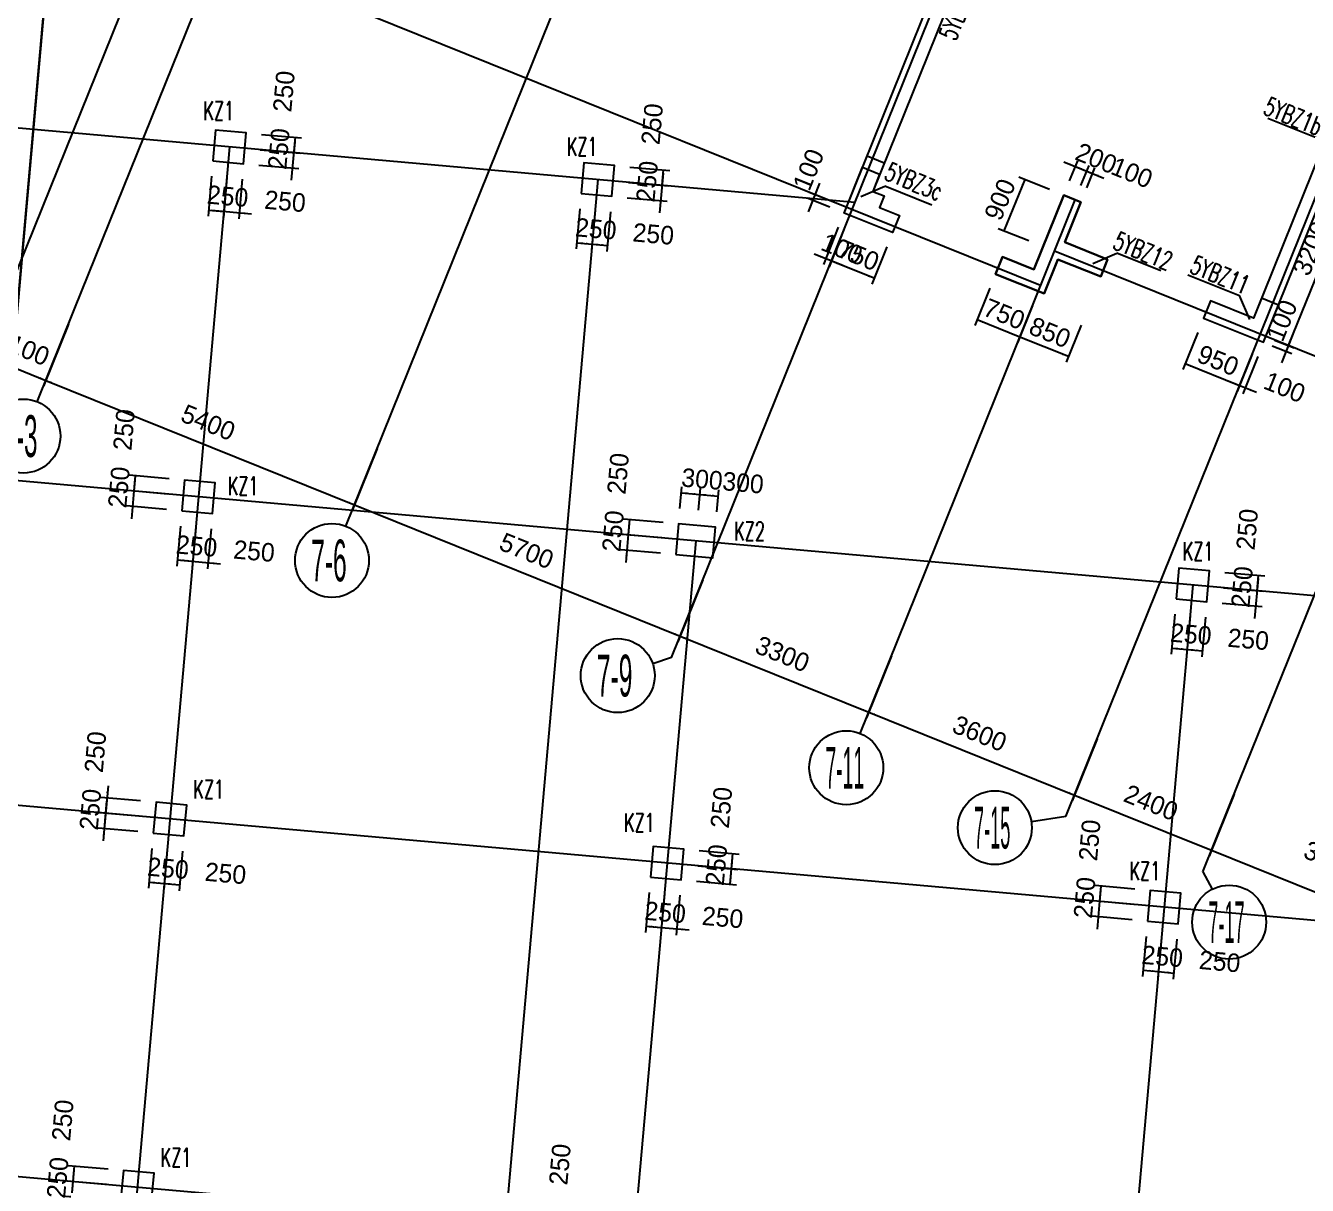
# Model space of a CAD drawing. Extents: x 19107 to 699106, y -67310 to 245688.
# Drawn here: x 522687 to 543490, y 60082 to 78905 of the extents above; entities that cross this region are included whole.
import ezdxf

# ---------------------------------------------------------------- set-up
doc = ezdxf.new("R2010")
doc.units = 0
doc.header["$LTSCALE"] = 100
doc.header["$MEASUREMENT"] = 0
doc.linetypes.add('DASHED', pattern=[19.05, 12.7, -6.35])
for name, color, linetype in [('COLU_DASH', 9, 'DASHED'), ('DIM', 3, 'Continuous'), ('DOTE', 253, 'Continuous'), ('h后浇带', 51, 'Continuous'), ('L-AXIS', 3, 'Continuous'), ('wall-主楼', 2, 'Continuous'), ('小尺寸', 4, 'Continuous')]:
    doc.layers.add(name, color=color, linetype=linetype)
doc.layers.add('Select Column Frame Line', color=7, linetype='Continuous', lineweight=0)
doc.layers.add('Select Column Frame Position', color=7, linetype='Continuous', lineweight=0)
doc.styles.get("Standard").update_dxf_attribs({"font": 'standard'})
doc.styles.add('汉字', font='汉字')
doc.dimstyles.get("Standard").update_dxf_attribs({"dimtxt": 300, "dimasz": 100, "dimexe": 100, "dimexo": 250, "dimgap": 100, "dimtad": 0, "dimtoh": 1, "dimdec": 0, "dimdsep": 46, "dimcen": 0.09, "dimclrt": 7, "dimadec": 0, "dimazin": 0, "dimtfac": 1, "dimtdec": 4, "dimtofl": 0, "dimtmove": 0, "dimatfit": 3, "dimfxl": 1, "dimtolj": 1, "dimtzin": 0, "dimarcsym": 0})

# ---------------------------------------------------------------- blocks, each defined once
blk = doc.blocks.new('*D1135')
at = {"layer": 'L-AXIS', "color": 0, "linetype": 'ByBlock', "lineweight": -2}
for p, q in [((536738, 68674), (536333, 67670)), ((536371, 67763), (539709, 66417)), ((540077, 67328), (539672, 66324))]:
    blk.add_line(p, q, dxfattribs=at)
for points in [[(536371, 67763), (536470, 67741), (536457, 67710)], [(539709, 66417), (539611, 66439), (539623, 66470)]]:
    blk.add_solid(points, dxfattribs=at)
at = {"layer": 'L-AXIS', "color": 7, "linetype": 'Continuous', "lineweight": -2, "insert": (538171, 67415), "char_height": 300, "width": 775, "attachment_point": 5, "rotation": 338.0454, "style": '汉字'}
blk.add_mtext('3600', dxfattribs=at)
blk = doc.blocks.new('*D4051')
at = {"layer": 'L-AXIS', "color": 0, "linetype": 'ByBlock', "lineweight": -2}
for p, q in [((533677, 69908), (533272, 68904)), ((533310, 68997), (536371, 67763)), ((536738, 68674), (536333, 67670))]:
    blk.add_line(p, q, dxfattribs=at)
for points in [[(533310, 68997), (533409, 68975), (533396, 68944)], [(536371, 67763), (536272, 67785), (536284, 67816)]]:
    blk.add_solid(points, dxfattribs=at)
at = {"layer": 'L-AXIS', "color": 7, "linetype": 'Continuous', "lineweight": -2, "insert": (534971, 68705), "char_height": 300, "width": 780, "attachment_point": 5, "rotation": 338.0454, "style": '汉字'}
blk.add_mtext('3300', dxfattribs=at)
blk = doc.blocks.new('_AXISO')
blk.add_circle((0, 0), 0.5)
blk = doc.blocks.new('*D2076')
at = {"layer": 'L-AXIS', "color": 0, "linetype": 'ByBlock', "lineweight": -2}
for p, q in [((542303, 66431), (541898, 65427)), ((541935, 65520), (545274, 64174)), ((545642, 65085), (545237, 64081))]:
    blk.add_line(p, q, dxfattribs=at)
for points in [[(541935, 65520), (542034, 65498), (542022, 65467)], [(545274, 64174), (545175, 64196), (545188, 64227)]]:
    blk.add_solid(points, dxfattribs=at)
at = {"layer": 'L-AXIS', "color": 7, "linetype": 'Continuous', "lineweight": -2, "insert": (543873, 65379), "char_height": 300, "width": 775, "attachment_point": 5, "rotation": 338.0454, "style": '汉字'}
blk.add_mtext('3600', dxfattribs=at)
blk = doc.blocks.new('*D2402')
at = {"layer": 'L-AXIS', "color": 0, "linetype": 'ByBlock', "lineweight": -2}
for p, q in [((540077, 67328), (539672, 66324)), ((539709, 66417), (541935, 65520)), ((542303, 66431), (541898, 65427))]:
    blk.add_line(p, q, dxfattribs=at)
for points in [[(539709, 66417), (539808, 66395), (539796, 66364)], [(541935, 65520), (541836, 65542), (541849, 65573)]]:
    blk.add_solid(points, dxfattribs=at)
at = {"layer": 'L-AXIS', "color": 7, "linetype": 'Continuous', "lineweight": -2, "insert": (540953, 66293), "char_height": 300, "width": 785, "attachment_point": 5, "rotation": 338.0454, "style": '汉字'}
blk.add_mtext('2400', dxfattribs=at)
blk = doc.blocks.new('*D430')
at = {"layer": 'L-AXIS', "color": 0, "linetype": 'ByBlock', "lineweight": -2}
for p, q in [((528390, 72039), (527986, 71035)), ((528023, 71128), (533310, 68997)), ((533677, 69908), (533272, 68904))]:
    blk.add_line(p, q, dxfattribs=at)
for points in [[(528023, 71128), (528122, 71106), (528110, 71075)], [(533310, 68997), (533211, 69019), (533223, 69050)]]:
    blk.add_solid(points, dxfattribs=at)
at = {"layer": 'L-AXIS', "color": 7, "linetype": 'Continuous', "lineweight": -2, "insert": (530818, 70379), "char_height": 300, "width": 780, "attachment_point": 5, "rotation": 338.0454, "style": '汉字'}
blk.add_mtext('5700', dxfattribs=at)
blk = doc.blocks.new('*D758')
at = {"layer": 'L-AXIS', "color": 0, "linetype": 'ByBlock', "lineweight": -2}
for p, q in [((523382, 74058), (522977, 73054)), ((523015, 73147), (528023, 71128)), ((528390, 72039), (527986, 71035))]:
    blk.add_line(p, q, dxfattribs=at)
for points in [[(523015, 73147), (523114, 73125), (523101, 73094)], [(528023, 71128), (527924, 71150), (527937, 71181)]]:
    blk.add_solid(points, dxfattribs=at)
at = {"layer": 'L-AXIS', "color": 7, "linetype": 'Continuous', "lineweight": -2, "insert": (525650, 72462), "char_height": 300, "width": 785, "attachment_point": 5, "rotation": 338.0454, "style": '汉字'}
blk.add_mtext('5400', dxfattribs=at)
blk = doc.blocks.new('*D3654')
at = {"layer": 'L-AXIS', "color": 0, "linetype": 'ByBlock', "lineweight": -2}
for p, q in [((522362, 74469), (521957, 73465)), ((523382, 74058), (522977, 73054)), ((521995, 73558), (523015, 73147))]:
    blk.add_line(p, q, dxfattribs=at)
for points in [[(521995, 73558), (522094, 73536), (522081, 73505)], [(523015, 73147), (522916, 73169), (522928, 73200)]]:
    blk.add_solid(points, dxfattribs=at)
at = {"layer": 'L-AXIS', "color": 7, "linetype": 'Continuous', "lineweight": -2, "insert": (522636, 73677), "char_height": 300, "width": 685, "attachment_point": 5, "rotation": 338.0454, "style": '汉字'}
blk.add_mtext('1100', dxfattribs=at)
blk = doc.blocks.new('*D969')
at = {"layer": '小尺寸', "color": 0, "linetype": 'ByBlock', "lineweight": -2}
for p, q in [((539030, 74361), (538787, 73758)), ((539613, 73533), (538825, 73851)), ((539819, 74043), (539575, 73440))]:
    blk.add_line(p, q, dxfattribs=at)
for points in [[(538825, 73851), (538923, 73829), (538911, 73798)], [(539613, 73533), (539514, 73555), (539526, 73586)]]:
    blk.add_solid(points, dxfattribs=at)
at = {"layer": '小尺寸', "color": 7, "linetype": 'Continuous', "lineweight": -2, "insert": (539312, 73924), "char_height": 300, "width": 566.67, "attachment_point": 5, "rotation": 338.0454, "style": '汉字'}
blk.add_mtext('850', dxfattribs=at)
blk = doc.blocks.new('*D1297')
at = {"layer": '小尺寸', "color": 0, "linetype": 'ByBlock', "lineweight": -2}
for p, q in [((538335, 74641), (538092, 74038)), ((539030, 74361), (538787, 73758)), ((538825, 73851), (538129, 74131))]:
    blk.add_line(p, q, dxfattribs=at)
for points in [[(538129, 74131), (538228, 74109), (538215, 74078)], [(538825, 73851), (538726, 73873), (538738, 73904)]]:
    blk.add_solid(points, dxfattribs=at)
at = {"layer": '小尺寸', "color": 7, "linetype": 'Continuous', "lineweight": -2, "insert": (538570, 74223), "char_height": 300, "width": 566.67, "attachment_point": 5, "rotation": 338.0454, "style": '汉字'}
blk.add_mtext('750', dxfattribs=at)
blk = doc.blocks.new('*D9')
at = {"layer": '小尺寸', "color": 0, "linetype": 'ByBlock', "lineweight": -2}
for p, q in [((535969, 75594), (535726, 74991)), ((536665, 75314), (536422, 74711)), ((536459, 74804), (535764, 75084))]:
    blk.add_line(p, q, dxfattribs=at)
for points in [[(535764, 75084), (535863, 75062), (535850, 75031)], [(536459, 74804), (536360, 74826), (536373, 74857)]]:
    blk.add_solid(points, dxfattribs=at)
at = {"layer": '小尺寸', "color": 7, "linetype": 'Continuous', "lineweight": -2, "insert": (536205, 75176), "char_height": 300, "width": 566.67, "attachment_point": 5, "rotation": 338.0454, "style": '汉字'}
blk.add_mtext('750', dxfattribs=at)
blk = doc.blocks.new('*D3013')
at = {"layer": '小尺寸', "color": 0, "linetype": 'ByBlock', "lineweight": -2}
for p, q in [((535877, 75632), (535634, 75029)), ((535969, 75594), (535726, 74991)), ((535949, 75009), (535485, 75196))]:
    blk.add_line(p, q, dxfattribs=at)
for points in [[(535671, 75121), (535572, 75143), (535584, 75174)], [(535764, 75084), (535863, 75062), (535850, 75031)]]:
    blk.add_solid(points, dxfattribs=at)
at = {"layer": '小尺寸', "color": 7, "linetype": 'Continuous', "lineweight": -2, "insert": (535937, 75284), "char_height": 300, "width": 476.67, "attachment_point": 5, "rotation": 338.0454, "style": '汉字'}
blk.add_mtext('100', dxfattribs=at)
blk = doc.blocks.new('*D696')
at = {"layer": '小尺寸', "color": 0, "linetype": 'ByBlock', "lineweight": -2}
for p, q in [((542593, 73571), (542350, 72968)), ((542686, 73534), (542443, 72931)), ((542666, 72949), (542202, 73136))]:
    blk.add_line(p, q, dxfattribs=at)
for points in [[(542388, 73061), (542289, 73083), (542301, 73114)], [(542480, 73023), (542579, 73002), (542567, 72971)]]:
    blk.add_solid(points, dxfattribs=at)
at = {"layer": '小尺寸', "color": 7, "linetype": 'Continuous', "lineweight": -2, "insert": (543121, 73035), "char_height": 300, "width": 476.67, "attachment_point": 5, "rotation": 338.0447, "style": '汉字'}
blk.add_mtext('100', dxfattribs=at)
blk = doc.blocks.new('*D1014')
at = {"layer": '小尺寸', "color": 0, "linetype": 'ByBlock', "lineweight": -2}
for p, q in [((541712, 73926), (541469, 73323)), ((542593, 73571), (542350, 72968)), ((542388, 73061), (541507, 73416))]:
    blk.add_line(p, q, dxfattribs=at)
for points in [[(541507, 73416), (541605, 73394), (541593, 73363)], [(542388, 73061), (542289, 73083), (542301, 73114)]]:
    blk.add_solid(points, dxfattribs=at)
at = {"layer": '小尺寸', "color": 7, "linetype": 'Continuous', "lineweight": -2, "insert": (542041, 73470), "char_height": 300, "width": 556.67, "attachment_point": 5, "rotation": 338.0447, "style": '汉字'}
blk.add_mtext('950', dxfattribs=at)
blk = doc.blocks.new('*D3314')
at = {"layer": '小尺寸', "color": 0, "linetype": 'ByBlock', "lineweight": -2}
for p, q in [((544152, 76770), (544469, 76642)), ((544376, 76680), (543180, 73712)), ((542956, 73802), (543273, 73674))]:
    blk.add_line(p, q, dxfattribs=at)
for points in [[(544376, 76680), (544354, 76581), (544323, 76593)], [(543180, 73712), (543202, 73811), (543233, 73798)]]:
    blk.add_solid(points, dxfattribs=at)
at = {"layer": '小尺寸', "color": 7, "linetype": 'Continuous', "lineweight": -2, "insert": (543546, 75289), "char_height": 300, "width": 780, "attachment_point": 5, "rotation": 68.0454, "style": '汉字'}
blk.add_mtext('3200', dxfattribs=at)
blk = doc.blocks.new('*D3652')
at = {"layer": '小尺寸', "color": 0, "linetype": 'ByBlock', "lineweight": -2}
for p, q in [((543255, 73897), (543068, 73434)), ((542919, 73709), (543235, 73582)), ((542956, 73802), (543273, 73674))]:
    blk.add_line(p, q, dxfattribs=at)
for points in [[(543180, 73712), (543202, 73811), (543233, 73798)], [(543142, 73619), (543121, 73520), (543090, 73533)]]:
    blk.add_solid(points, dxfattribs=at)
at = {"layer": '小尺寸', "color": 7, "linetype": 'Continuous', "lineweight": -2, "insert": (543075, 74119), "char_height": 300, "width": 476.67, "attachment_point": 5, "rotation": 68.0454, "style": '汉字'}
blk.add_mtext('100', dxfattribs=at)
blk = doc.blocks.new('*D4590')
at = {"layer": '小尺寸', "color": 0, "linetype": 'ByBlock', "lineweight": -2}
for p, q in [((535574, 76346), (535387, 75883)), ((535775, 76049), (535406, 76198)), ((535738, 75957), (535369, 76106))]:
    blk.add_line(p, q, dxfattribs=at)
for points in [[(535499, 76161), (535521, 76260), (535552, 76247)], [(535462, 76068), (535440, 75969), (535409, 75982)]]:
    blk.add_solid(points, dxfattribs=at)
at = {"layer": '小尺寸', "color": 7, "linetype": 'Continuous', "lineweight": -2, "insert": (535394, 76568), "char_height": 300, "width": 476.67, "attachment_point": 5, "rotation": 68.0454, "style": '汉字'}
blk.add_mtext('100', dxfattribs=at)
blk = doc.blocks.new('*D3250')
at = {"layer": '小尺寸', "color": 0, "linetype": 'ByBlock', "lineweight": -2}
for p, q in [((538902, 76407), (538565, 75572)), ((539304, 76244), (538809, 76444)), ((538968, 75410), (538473, 75609))]:
    blk.add_line(p, q, dxfattribs=at)
for points in [[(538902, 76407), (538880, 76308), (538849, 76320)], [(538565, 75572), (538587, 75671), (538618, 75659)]]:
    blk.add_solid(points, dxfattribs=at)
at = {"layer": '小尺寸', "color": 7, "linetype": 'Continuous', "lineweight": -2, "insert": (538502, 76083), "char_height": 300, "width": 556.67, "attachment_point": 5, "rotation": 68.0454, "style": '汉字'}
blk.add_mtext('900', dxfattribs=at)
blk = doc.blocks.new('*D3575')
at = {"layer": '小尺寸', "color": 0, "linetype": 'ByBlock', "lineweight": -2}
for p, q in [((539539, 76692), (540095, 76468)), ((539630, 76383), (539762, 76710)), ((539815, 76308), (539947, 76636))]:
    blk.add_line(p, q, dxfattribs=at)
for points in [[(539724, 76618), (539625, 76640), (539638, 76671)], [(539910, 76543), (540009, 76521), (539996, 76490)]]:
    blk.add_solid(points, dxfattribs=at)
at = {"layer": '小尺寸', "color": 7, "linetype": 'Continuous', "lineweight": -2, "insert": (540064, 76750), "char_height": 300, "width": 566.67, "attachment_point": 5, "rotation": 338.0454, "style": '汉字'}
blk.add_mtext('200', dxfattribs=at)
blk = doc.blocks.new('*D1290')
at = {"layer": '小尺寸', "color": 0, "linetype": 'ByBlock', "lineweight": -2}
for p, q in [((539724, 76618), (540188, 76431)), ((539815, 76308), (539947, 76636)), ((539908, 76271), (540040, 76598))]:
    blk.add_line(p, q, dxfattribs=at)
for points in [[(539910, 76543), (539811, 76565), (539823, 76596)], [(540003, 76506), (540101, 76484), (540089, 76453)]]:
    blk.add_solid(points, dxfattribs=at)
at = {"layer": '小尺寸', "color": 7, "linetype": 'Continuous', "lineweight": -2, "insert": (540643, 76517), "char_height": 300, "width": 476.67, "attachment_point": 5, "rotation": 338.0454, "style": '汉字'}
blk.add_mtext('100', dxfattribs=at)
blk = doc.blocks.new('*D5230')
at = {"layer": 'DIM', "color": 0, "linetype": 'ByBlock', "lineweight": -2}
for p, q in [((531681, 75929), (531623, 75282)), ((531930, 75907), (531872, 75260)), ((531632, 75381), (531881, 75359))]:
    blk.add_line(p, q, dxfattribs=at)
for points in [[(531632, 75381), (531733, 75389), (531730, 75356)], [(531881, 75359), (531780, 75352), (531783, 75385)]]:
    blk.add_solid(points, dxfattribs=at)
at = {"layer": 'DIM', "color": 7, "linetype": 'Continuous', "lineweight": -2, "insert": (531943, 75605), "char_height": 300, "width": 566.67, "attachment_point": 5, "rotation": 354.9316, "style": '汉字'}
blk.add_mtext('250', dxfattribs=at)
blk = doc.blocks.new('*D287')
at = {"layer": 'DIM', "color": 0, "linetype": 'ByBlock', "lineweight": -2}
for p, q in [((531930, 75907), (531872, 75260)), ((532179, 75885), (532121, 75238)), ((531881, 75359), (532130, 75337))]:
    blk.add_line(p, q, dxfattribs=at)
for points in [[(531881, 75359), (531982, 75367), (531979, 75334)], [(532130, 75337), (532029, 75330), (532032, 75363)]]:
    blk.add_solid(points, dxfattribs=at)
at = {"layer": 'DIM', "color": 7, "linetype": 'Continuous', "lineweight": -2, "insert": (532876, 75522), "char_height": 300, "width": 566.67, "attachment_point": 5, "rotation": 354.9316, "style": '汉字'}
blk.add_mtext('250', dxfattribs=at)
blk = doc.blocks.new('*D601')
at = {"layer": 'DIM', "color": 0, "linetype": 'ByBlock', "lineweight": -2}
for p, q in [((532472, 76361), (533119, 76304)), ((532980, 75864), (533037, 76512)), ((532450, 76112), (533097, 76055))]:
    blk.add_line(p, q, dxfattribs=at)
for points in [[(533020, 76313), (533012, 76414), (533045, 76411)], [(532998, 76063), (533005, 75962), (532972, 75965)]]:
    blk.add_solid(points, dxfattribs=at)
at = {"layer": 'DIM', "color": 7, "linetype": 'Continuous', "lineweight": -2, "insert": (532774, 76375), "char_height": 300, "width": 566.67, "attachment_point": 5, "rotation": 84.9316, "style": '汉字'}
blk.add_mtext('250', dxfattribs=at)
blk = doc.blocks.new('*D3603')
at = {"layer": 'DIM', "color": 0, "linetype": 'ByBlock', "lineweight": -2}
for p, q in [((532494, 76610), (533141, 76553)), ((533020, 76313), (533042, 76562)), ((532472, 76361), (533119, 76304))]:
    blk.add_line(p, q, dxfattribs=at)
for points in [[(533042, 76562), (533050, 76460), (533016, 76463)], [(533020, 76313), (533012, 76414), (533045, 76411)]]:
    blk.add_solid(points, dxfattribs=at)
at = {"layer": 'DIM', "color": 7, "linetype": 'Continuous', "lineweight": -2, "insert": (532857, 77307), "char_height": 300, "width": 566.67, "attachment_point": 5, "rotation": 84.9316, "style": '汉字'}
blk.add_mtext('250', dxfattribs=at)
blk = doc.blocks.new('*D5015')
at = {"layer": 'DIM', "color": 0, "linetype": 'ByBlock', "lineweight": -2}
for p, q in [((525704, 76459), (525647, 75812)), ((525953, 76437), (525896, 75790)), ((525656, 75912), (525905, 75889))]:
    blk.add_line(p, q, dxfattribs=at)
for points in [[(525656, 75912), (525757, 75919), (525754, 75886)], [(525905, 75889), (525803, 75882), (525806, 75915)]]:
    blk.add_solid(points, dxfattribs=at)
at = {"layer": 'DIM', "color": 7, "linetype": 'Continuous', "lineweight": -2, "insert": (525967, 76135), "char_height": 300, "width": 566.67, "attachment_point": 5, "rotation": 354.9316, "style": '汉字'}
blk.add_mtext('250', dxfattribs=at)
blk = doc.blocks.new('*D67')
at = {"layer": 'DIM', "color": 0, "linetype": 'ByBlock', "lineweight": -2}
for p, q in [((525953, 76437), (525896, 75790)), ((526202, 76415), (526145, 75768)), ((525705, 75907), (526353, 75850))]:
    blk.add_line(p, q, dxfattribs=at)
for points in [[(525905, 75889), (525803, 75882), (525806, 75915)], [(526154, 75867), (526255, 75875), (526252, 75842)]]:
    blk.add_solid(points, dxfattribs=at)
at = {"layer": 'DIM', "color": 7, "linetype": 'Continuous', "lineweight": -2, "insert": (526899, 76052), "char_height": 300, "width": 566.67, "attachment_point": 5, "rotation": 354.9316, "style": '汉字'}
blk.add_mtext('250', dxfattribs=at)
blk = doc.blocks.new('*D386')
at = {"layer": 'DIM', "color": 0, "linetype": 'ByBlock', "lineweight": -2}
for p, q in [((527003, 76394), (527061, 77042)), ((526495, 76891), (527143, 76834)), ((526473, 76642), (527121, 76585))]:
    blk.add_line(p, q, dxfattribs=at)
for points in [[(527043, 76843), (527035, 76944), (527069, 76941)], [(527021, 76594), (527029, 76492), (526996, 76495)]]:
    blk.add_solid(points, dxfattribs=at)
at = {"layer": 'DIM', "color": 7, "linetype": 'Continuous', "lineweight": -2, "insert": (526798, 76905), "char_height": 300, "width": 566.67, "attachment_point": 5, "rotation": 84.9316, "style": '汉字'}
blk.add_mtext('250', dxfattribs=at)
blk = doc.blocks.new('*D3387')
at = {"layer": 'DIM', "color": 0, "linetype": 'ByBlock', "lineweight": -2}
for p, q in [((526517, 77140), (527165, 77083)), ((527043, 76843), (527065, 77092)), ((526495, 76891), (527143, 76834))]:
    blk.add_line(p, q, dxfattribs=at)
for points in [[(527065, 77092), (527073, 76991), (527040, 76993)], [(527043, 76843), (527035, 76944), (527069, 76941)]]:
    blk.add_solid(points, dxfattribs=at)
at = {"layer": 'DIM', "color": 7, "linetype": 'Continuous', "lineweight": -2, "insert": (526880, 77837), "char_height": 300, "width": 566.67, "attachment_point": 5, "rotation": 84.9316, "style": '汉字'}
blk.add_mtext('250', dxfattribs=at)
blk = doc.blocks.new('*D4024')
at = {"layer": 'DIM', "color": 0, "linetype": 'ByBlock', "lineweight": -2}
for p, q in [((525201, 70782), (525143, 70134)), ((525450, 70760), (525392, 70112)), ((525152, 70234), (525401, 70212))]:
    blk.add_line(p, q, dxfattribs=at)
for points in [[(525152, 70234), (525253, 70242), (525250, 70208)], [(525401, 70212), (525300, 70204), (525303, 70237)]]:
    blk.add_solid(points, dxfattribs=at)
at = {"layer": 'DIM', "color": 7, "linetype": 'Continuous', "lineweight": -2, "insert": (525463, 70457), "char_height": 300, "width": 566.67, "attachment_point": 5, "rotation": 354.9316, "style": '汉字'}
blk.add_mtext('250', dxfattribs=at)
blk = doc.blocks.new('*D4391')
at = {"layer": 'DIM', "color": 0, "linetype": 'ByBlock', "lineweight": -2}
for p, q in [((525450, 70760), (525392, 70112)), ((525699, 70738), (525641, 70090)), ((525202, 70229), (525849, 70172))]:
    blk.add_line(p, q, dxfattribs=at)
for points in [[(525401, 70212), (525300, 70204), (525303, 70237)], [(525650, 70190), (525751, 70197), (525748, 70164)]]:
    blk.add_solid(points, dxfattribs=at)
at = {"layer": 'DIM', "color": 7, "linetype": 'Continuous', "lineweight": -2, "insert": (526396, 70375), "char_height": 300, "width": 566.67, "attachment_point": 5, "rotation": 354.9316, "style": '汉字'}
blk.add_mtext('250', dxfattribs=at)
blk = doc.blocks.new('*D4722')
at = {"layer": 'DIM', "color": 0, "linetype": 'ByBlock', "lineweight": -2}
for p, q in [((524996, 71302), (524348, 71359)), ((524408, 70902), (524466, 71550)), ((524974, 71053), (524326, 71110))]:
    blk.add_line(p, q, dxfattribs=at)
for points in [[(524448, 71350), (524440, 71451), (524473, 71449)], [(524426, 71101), (524433, 71000), (524400, 71003)]]:
    blk.add_solid(points, dxfattribs=at)
at = {"layer": 'DIM', "color": 7, "linetype": 'Continuous', "lineweight": -2, "insert": (524202, 71413), "char_height": 300, "width": 566.67, "attachment_point": 5, "rotation": 84.9316, "style": '汉字'}
blk.add_mtext('250', dxfattribs=at)
blk = doc.blocks.new('*D5079')
at = {"layer": 'DIM', "color": 0, "linetype": 'ByBlock', "lineweight": -2}
for p, q in [((525018, 71551), (524370, 71608)), ((524448, 71350), (524470, 71599)), ((524996, 71302), (524348, 71359))]:
    blk.add_line(p, q, dxfattribs=at)
for points in [[(524470, 71599), (524478, 71498), (524444, 71501)], [(524448, 71350), (524440, 71451), (524473, 71449)]]:
    blk.add_solid(points, dxfattribs=at)
at = {"layer": 'DIM', "color": 7, "linetype": 'Continuous', "lineweight": -2, "insert": (524285, 72345), "char_height": 300, "width": 566.67, "attachment_point": 5, "rotation": 84.9316, "style": '汉字'}
blk.add_mtext('250', dxfattribs=at)
blk = doc.blocks.new('*D2741')
at = {"layer": 'DIM', "color": 0, "linetype": 'ByBlock', "lineweight": -2}
for p, q in [((533036, 70840), (532389, 70897)), ((532488, 70888), (532466, 70639)), ((533014, 70591), (532367, 70648))]:
    blk.add_line(p, q, dxfattribs=at)
for points in [[(532466, 70639), (532459, 70740), (532492, 70737)], [(532488, 70888), (532496, 70787), (532463, 70790)]]:
    blk.add_solid(points, dxfattribs=at)
at = {"layer": 'DIM', "color": 7, "linetype": 'Continuous', "lineweight": -2, "insert": (532304, 71634), "char_height": 300, "width": 566.67, "attachment_point": 5, "rotation": 84.9316, "style": '汉字'}
blk.add_mtext('250', dxfattribs=at)
blk = doc.blocks.new('*D3090')
at = {"layer": 'DIM', "color": 0, "linetype": 'ByBlock', "lineweight": -2}
for p, q in [((532484, 70838), (532427, 70191)), ((533014, 70591), (532367, 70648)), ((532992, 70342), (532345, 70399))]:
    blk.add_line(p, q, dxfattribs=at)
for points in [[(532466, 70639), (532459, 70740), (532492, 70737)], [(532444, 70390), (532452, 70289), (532419, 70292)]]:
    blk.add_solid(points, dxfattribs=at)
at = {"layer": 'DIM', "color": 7, "linetype": 'Continuous', "lineweight": -2, "insert": (532221, 70701), "char_height": 300, "width": 566.67, "attachment_point": 5, "rotation": 84.9316, "style": '汉字'}
blk.add_mtext('250', dxfattribs=at)
blk = doc.blocks.new('*D475')
at = {"layer": 'DIM', "color": 0, "linetype": 'ByBlock', "lineweight": -2}
for p, q in [((541337, 69351), (541280, 68703)), ((541586, 69328), (541529, 68681)), ((541289, 68803), (541538, 68781))]:
    blk.add_line(p, q, dxfattribs=at)
for points in [[(541289, 68803), (541390, 68810), (541387, 68777)], [(541538, 68781), (541437, 68773), (541439, 68806)]]:
    blk.add_solid(points, dxfattribs=at)
at = {"layer": 'DIM', "color": 7, "linetype": 'Continuous', "lineweight": -2, "insert": (541600, 69026), "char_height": 300, "width": 566.67, "attachment_point": 5, "rotation": 354.9316, "style": '汉字'}
blk.add_mtext('250', dxfattribs=at)
blk = doc.blocks.new('*D3431')
at = {"layer": 'DIM', "color": 0, "linetype": 'ByBlock', "lineweight": -2}
for p, q in [((541586, 69328), (541529, 68681)), ((541835, 69306), (541778, 68659)), ((541538, 68781), (541787, 68758))]:
    blk.add_line(p, q, dxfattribs=at)
for points in [[(541538, 68781), (541639, 68788), (541636, 68755)], [(541787, 68758), (541686, 68751), (541689, 68784)]]:
    blk.add_solid(points, dxfattribs=at)
at = {"layer": 'DIM', "color": 7, "linetype": 'Continuous', "lineweight": -2, "insert": (542532, 68943), "char_height": 300, "width": 566.67, "attachment_point": 5, "rotation": 354.9316, "style": '汉字'}
blk.add_mtext('250', dxfattribs=at)
blk = doc.blocks.new('*D3791')
at = {"layer": 'DIM', "color": 0, "linetype": 'ByBlock', "lineweight": -2}
for p, q in [((542637, 69285), (542694, 69933)), ((542128, 69782), (542776, 69725)), ((542106, 69533), (542754, 69476))]:
    blk.add_line(p, q, dxfattribs=at)
for points in [[(542676, 69734), (542669, 69835), (542702, 69832)], [(542654, 69485), (542662, 69384), (542629, 69387)]]:
    blk.add_solid(points, dxfattribs=at)
at = {"layer": 'DIM', "color": 7, "linetype": 'Continuous', "lineweight": -2, "insert": (542431, 69796), "char_height": 300, "width": 566.67, "attachment_point": 5, "rotation": 84.9316, "style": '汉字'}
blk.add_mtext('250', dxfattribs=at)
blk = doc.blocks.new('*D4115')
at = {"layer": 'DIM', "color": 0, "linetype": 'ByBlock', "lineweight": -2}
for p, q in [((542151, 70031), (542798, 69974)), ((542676, 69734), (542698, 69983)), ((542128, 69782), (542776, 69725))]:
    blk.add_line(p, q, dxfattribs=at)
for points in [[(542698, 69983), (542706, 69882), (542673, 69885)], [(542676, 69734), (542669, 69835), (542702, 69832)]]:
    blk.add_solid(points, dxfattribs=at)
at = {"layer": 'DIM', "color": 7, "linetype": 'Continuous', "lineweight": -2, "insert": (542514, 70728), "char_height": 300, "width": 566.67, "attachment_point": 5, "rotation": 84.9316, "style": '汉字'}
blk.add_mtext('250', dxfattribs=at)
blk = doc.blocks.new('*D4551')
at = {"layer": 'DIM', "color": 0, "linetype": 'ByBlock', "lineweight": -2}
for p, q in [((540873, 64121), (540816, 63474)), ((541122, 64099), (541065, 63451)), ((540825, 63573), (541074, 63551))]:
    blk.add_line(p, q, dxfattribs=at)
for points in [[(540825, 63573), (540926, 63581), (540923, 63548)], [(541074, 63551), (540973, 63543), (540976, 63577)]]:
    blk.add_solid(points, dxfattribs=at)
at = {"layer": 'DIM', "color": 7, "linetype": 'Continuous', "lineweight": -2, "insert": (541136, 63797), "char_height": 300, "width": 566.67, "attachment_point": 5, "rotation": 354.9316, "style": '汉字'}
blk.add_mtext('250', dxfattribs=at)
blk = doc.blocks.new('*D4879')
at = {"layer": 'DIM', "color": 0, "linetype": 'ByBlock', "lineweight": -2}
for p, q in [((541122, 64099), (541065, 63451)), ((541371, 64077), (541314, 63429)), ((541074, 63551), (541323, 63529))]:
    blk.add_line(p, q, dxfattribs=at)
for points in [[(541074, 63551), (541175, 63559), (541172, 63526)], [(541323, 63529), (541222, 63521), (541225, 63554)]]:
    blk.add_solid(points, dxfattribs=at)
at = {"layer": 'DIM', "color": 7, "linetype": 'Continuous', "lineweight": -2, "insert": (542068, 63714), "char_height": 300, "width": 566.67, "attachment_point": 5, "rotation": 354.9316, "style": '汉字'}
blk.add_mtext('250', dxfattribs=at)
blk = doc.blocks.new('*D5239')
at = {"layer": 'DIM', "color": 0, "linetype": 'ByBlock', "lineweight": -2}
for p, q in [((540669, 64641), (540021, 64699)), ((540081, 64242), (540138, 64889)), ((540646, 64392), (539999, 64450))]:
    blk.add_line(p, q, dxfattribs=at)
for points in [[(540121, 64690), (540113, 64791), (540146, 64788)], [(540099, 64441), (540106, 64340), (540073, 64343)]]:
    blk.add_solid(points, dxfattribs=at)
at = {"layer": 'DIM', "color": 7, "linetype": 'Continuous', "lineweight": -2, "insert": (539875, 64752), "char_height": 300, "width": 566.67, "attachment_point": 5, "rotation": 84.9316, "style": '汉字'}
blk.add_mtext('250', dxfattribs=at)
blk = doc.blocks.new('*D2889')
at = {"layer": 'DIM', "color": 0, "linetype": 'ByBlock', "lineweight": -2}
for p, q in [((540691, 64890), (540043, 64948)), ((540121, 64690), (540143, 64939)), ((540669, 64641), (540021, 64699))]:
    blk.add_line(p, q, dxfattribs=at)
for points in [[(540143, 64939), (540151, 64838), (540117, 64841)], [(540121, 64690), (540113, 64791), (540146, 64788)]]:
    blk.add_solid(points, dxfattribs=at)
at = {"layer": 'DIM', "color": 7, "linetype": 'Continuous', "lineweight": -2, "insert": (539958, 65684), "char_height": 300, "width": 566.67, "attachment_point": 5, "rotation": 84.9316, "style": '汉字'}
blk.add_mtext('250', dxfattribs=at)
blk = doc.blocks.new('*D3258')
at = {"layer": 'DIM', "color": 0, "linetype": 'ByBlock', "lineweight": -2}
for p, q in [((532805, 64837), (532748, 64189)), ((533054, 64815), (532997, 64167)), ((532756, 64289), (533005, 64267))]:
    blk.add_line(p, q, dxfattribs=at)
for points in [[(532756, 64289), (532858, 64297), (532855, 64263)], [(533005, 64267), (532904, 64259), (532907, 64292)]]:
    blk.add_solid(points, dxfattribs=at)
at = {"layer": 'DIM', "color": 7, "linetype": 'Continuous', "lineweight": -2, "insert": (533068, 64512), "char_height": 300, "width": 566.67, "attachment_point": 5, "rotation": 354.9316, "style": '汉字'}
blk.add_mtext('250', dxfattribs=at)
blk = doc.blocks.new('*D3568')
at = {"layer": 'DIM', "color": 0, "linetype": 'ByBlock', "lineweight": -2}
for p, q in [((533054, 64815), (532997, 64167)), ((533303, 64792), (533246, 64145)), ((532806, 64284), (533454, 64227))]:
    blk.add_line(p, q, dxfattribs=at)
for points in [[(533005, 64267), (532904, 64259), (532907, 64292)], [(533255, 64245), (533356, 64252), (533353, 64219)]]:
    blk.add_solid(points, dxfattribs=at)
at = {"layer": 'DIM', "color": 7, "linetype": 'Continuous', "lineweight": -2, "insert": (534000, 64429), "char_height": 300, "width": 566.67, "attachment_point": 5, "rotation": 354.9316, "style": '汉字'}
blk.add_mtext('250', dxfattribs=at)
blk = doc.blocks.new('*D3606')
at = {"layer": 'DIM', "color": 0, "linetype": 'ByBlock', "lineweight": -2}
for p, q in [((533596, 65268), (534244, 65211)), ((534122, 64971), (534144, 65220)), ((533574, 65019), (534222, 64962))]:
    blk.add_line(p, q, dxfattribs=at)
for points in [[(534144, 65220), (534152, 65119), (534119, 65122)], [(534122, 64971), (534114, 65072), (534147, 65069)]]:
    blk.add_solid(points, dxfattribs=at)
at = {"layer": 'DIM', "color": 7, "linetype": 'Continuous', "lineweight": -2, "insert": (533899, 65282), "char_height": 300, "width": 566.67, "attachment_point": 5, "rotation": 84.9316, "style": '汉字'}
blk.add_mtext('250', dxfattribs=at)
blk = doc.blocks.new('*D3932')
at = {"layer": 'DIM', "color": 0, "linetype": 'ByBlock', "lineweight": -2}
for p, q in [((533618, 65517), (534266, 65460)), ((534144, 65220), (534166, 65469)), ((533596, 65268), (534244, 65211))]:
    blk.add_line(p, q, dxfattribs=at)
for points in [[(534144, 65220), (534136, 65321), (534170, 65318)], [(534166, 65469), (534174, 65368), (534141, 65371)]]:
    blk.add_solid(points, dxfattribs=at)
at = {"layer": 'DIM', "color": 7, "linetype": 'Continuous', "lineweight": -2, "insert": (533981, 66214), "char_height": 300, "width": 566.67, "attachment_point": 5, "rotation": 84.9316, "style": '汉字'}
blk.add_mtext('250', dxfattribs=at)
blk = doc.blocks.new('*D1661')
at = {"layer": 'DIM', "color": 0, "linetype": 'ByBlock', "lineweight": -2}
for p, q in [((524024, 66569), (523966, 65922)), ((524554, 66321), (523907, 66379)), ((524532, 66072), (523884, 66130))]:
    blk.add_line(p, q, dxfattribs=at)
for points in [[(524006, 66370), (523998, 66471), (524032, 66468)], [(523984, 66121), (523992, 66020), (523959, 66023)]]:
    blk.add_solid(points, dxfattribs=at)
at = {"layer": 'DIM', "color": 7, "linetype": 'Continuous', "lineweight": -2, "insert": (523821, 67116), "char_height": 300, "width": 566.67, "attachment_point": 5, "rotation": 84.9316, "style": '汉字'}
blk.add_mtext('250', dxfattribs=at)
blk = doc.blocks.new('*D1992')
at = {"layer": 'DIM', "color": 0, "linetype": 'ByBlock', "lineweight": -2}
for p, q in [((524002, 66320), (523944, 65673)), ((524532, 66072), (523884, 66130)), ((524510, 65823), (523862, 65881))]:
    blk.add_line(p, q, dxfattribs=at)
for points in [[(523984, 66121), (523976, 66222), (524009, 66219)], [(523962, 65872), (523970, 65771), (523937, 65774)]]:
    blk.add_solid(points, dxfattribs=at)
at = {"layer": 'DIM', "color": 7, "linetype": 'Continuous', "lineweight": -2, "insert": (523739, 66183), "char_height": 300, "width": 566.67, "attachment_point": 5, "rotation": 84.9316, "style": '汉字'}
blk.add_mtext('250', dxfattribs=at)
blk = doc.blocks.new('*D2343')
at = {"layer": 'DIM', "color": 0, "linetype": 'ByBlock', "lineweight": -2}
for p, q in [((524737, 65552), (524679, 64905)), ((524986, 65530), (524928, 64883)), ((524688, 65004), (524937, 64982))]:
    blk.add_line(p, q, dxfattribs=at)
for points in [[(524688, 65004), (524789, 65012), (524786, 64979)], [(524937, 64982), (524836, 64975), (524839, 65008)]]:
    blk.add_solid(points, dxfattribs=at)
at = {"layer": 'DIM', "color": 7, "linetype": 'Continuous', "lineweight": -2, "insert": (524999, 65228), "char_height": 300, "width": 566.67, "attachment_point": 5, "rotation": 354.9316, "style": '汉字'}
blk.add_mtext('250', dxfattribs=at)
blk = doc.blocks.new('*D2650')
at = {"layer": 'DIM', "color": 0, "linetype": 'ByBlock', "lineweight": -2}
for p, q in [((524986, 65530), (524928, 64883)), ((525235, 65508), (525177, 64861)), ((524937, 64982), (525186, 64960))]:
    blk.add_line(p, q, dxfattribs=at)
for points in [[(524937, 64982), (525038, 64990), (525035, 64957)], [(525186, 64960), (525085, 64952), (525088, 64986)]]:
    blk.add_solid(points, dxfattribs=at)
at = {"layer": 'DIM', "color": 7, "linetype": 'Continuous', "lineweight": -2, "insert": (525932, 65145), "char_height": 300, "width": 566.67, "attachment_point": 5, "rotation": 354.9316, "style": '汉字'}
blk.add_mtext('250', dxfattribs=at)
blk = doc.blocks.new('*D1125')
at = {"layer": 'DIM', "color": 0, "linetype": 'ByBlock', "lineweight": -2}
for p, q in [((531562, 59877), (531505, 59230)), ((532092, 59629), (531445, 59687)), ((532070, 59380), (531423, 59438))]:
    blk.add_line(p, q, dxfattribs=at)
for points in [[(531544, 59678), (531537, 59779), (531570, 59776)], [(531522, 59429), (531530, 59328), (531497, 59331)]]:
    blk.add_solid(points, dxfattribs=at)
at = {"layer": 'DIM', "color": 7, "linetype": 'Continuous', "lineweight": -2, "insert": (531360, 60423), "char_height": 300, "width": 566.67, "attachment_point": 5, "rotation": 84.9316, "style": '汉字'}
blk.add_mtext('250', dxfattribs=at)
blk = doc.blocks.new('*D3858')
at = {"layer": 'DIM', "color": 0, "linetype": 'ByBlock', "lineweight": -2}
for p, q in [((524024, 60345), (523376, 60402)), ((523476, 60393), (523454, 60144)), ((524002, 60096), (523354, 60153))]:
    blk.add_line(p, q, dxfattribs=at)
for points in [[(523476, 60393), (523484, 60292), (523451, 60295)], [(523454, 60144), (523446, 60245), (523479, 60243)]]:
    blk.add_solid(points, dxfattribs=at)
at = {"layer": 'DIM', "color": 7, "linetype": 'Continuous', "lineweight": -2, "insert": (523291, 61139), "char_height": 300, "width": 566.67, "attachment_point": 5, "rotation": 84.9316, "style": '汉字'}
blk.add_mtext('250', dxfattribs=at)
blk = doc.blocks.new('*D4222')
at = {"layer": 'DIM', "color": 0, "linetype": 'ByBlock', "lineweight": -2}
for p, q in [((524002, 60096), (523354, 60153)), ((523454, 60144), (523432, 59895)), ((523980, 59847), (523332, 59904))]:
    blk.add_line(p, q, dxfattribs=at)
for points in [[(523454, 60144), (523462, 60043), (523429, 60046)], [(523432, 59895), (523424, 59996), (523457, 59993)]]:
    blk.add_solid(points, dxfattribs=at)
at = {"layer": 'DIM', "color": 7, "linetype": 'Continuous', "lineweight": -2, "insert": (523208, 60207), "char_height": 300, "width": 566.67, "attachment_point": 5, "rotation": 84.9316, "style": '汉字'}
blk.add_mtext('250', dxfattribs=at)
blk = doc.blocks.new('*D3136')
at = {"layer": 'DIM', "color": 0, "linetype": 'ByBlock', "lineweight": -2}
for p, q in [((533307, 71067), (533339, 71422)), ((533606, 71040), (533638, 71396)), ((533330, 71323), (533629, 71296))]:
    blk.add_line(p, q, dxfattribs=at)
for points in [[(533330, 71323), (533431, 71330), (533428, 71297)], [(533629, 71296), (533528, 71288), (533531, 71322)]]:
    blk.add_solid(points, dxfattribs=at)
at = {"layer": 'DIM', "color": 7, "linetype": 'Continuous', "lineweight": -2, "insert": (533666, 71544), "char_height": 300, "width": 566.67, "attachment_point": 5, "rotation": 354.9316, "style": '汉字'}
blk.add_mtext('300', dxfattribs=at)
blk = doc.blocks.new('*D4025')
at = {"layer": 'DIM', "color": 0, "linetype": 'ByBlock', "lineweight": -2}
for p, q in [((533606, 71040), (533638, 71396)), ((533905, 71014), (533937, 71369)), ((533629, 71296), (533928, 71270))]:
    blk.add_line(p, q, dxfattribs=at)
for points in [[(533629, 71296), (533730, 71304), (533727, 71271)], [(533928, 71270), (533827, 71262), (533830, 71295)]]:
    blk.add_solid(points, dxfattribs=at)
at = {"layer": 'DIM', "color": 7, "linetype": 'Continuous', "lineweight": -2, "insert": (534332, 71485), "char_height": 300, "width": 566.67, "attachment_point": 5, "rotation": 354.9316, "style": '汉字'}
blk.add_mtext('300', dxfattribs=at)
blk = doc.blocks.new('后浇带现场')
at = {"color": 6, "lineweight": 30}
blk.add_lwpolyline([(703803, 581649), (707583, 624270)], dxfattribs=at)
at = {"layer": 'h后浇带', "color": 1}
blk.add_line((706457, 611569), (703803, 581649), dxfattribs=at)

msp = doc.modelspace()

# ---------------------------------------------------------------- linework, layer by layer
at = {"layer": 'COLU_DASH'}
msp.add_line((536343.9, 76790.9), (536622.1, 76678.8), dxfattribs=at)
at = {"layer": 'DOTE'}
for p, q in [((522455.3, 74700.8), (530841.6, 95505.2)), ((523475.5, 74289.6), (530291.6, 91198.5)), ((528483.9, 72270.7), (535860.8, 90570.9)), ((533770.5, 70139.6), (538343.4, 81483.7)), ((539160.8, 74685), (523997.2, 80797.6)), ((540170.1, 67559.9), (544743, 78904)), ((536147.1, 76035.2), (511952.4, 78181)), ((542396.1, 66662.6), (546969, 78006.7)), ((525997.3, 76935.3), (523710.8, 51155.1)), ((531973.8, 76405.3), (529687.4, 50625)), ((536831.2, 68905.8), (539721.7, 76076.2)), ((565813.6, 64588.1), (539385.2, 75241.5)), ((598855.8, 64751.1), (495312.2, 73934.5)), ((533562.1, 70542), (531779.1, 50439.5)), ((541630.4, 69826.5), (539847.5, 49723.9)), ((662839, 53805.8), (502916.7, 67989.4)), ((662308.9, 47829.2), (489036.8, 63196.9))]:
    msp.add_line(p, q, dxfattribs=at)
at = {"layer": 'L-AXIS'}
for p, q in [((522875.1, 72800), (523475.5, 74289.6)), ((527883.5, 70781.1), (528483.9, 72270.7)), ((533170.1, 68650), (533770.5, 70139.6)), ((536230.8, 67416.3), (536831.2, 68905.8)), ((533170.1, 68650), (532865, 68547.1)), ((539569.7, 66070.3), (540170.1, 67559.9)), ((541795.7, 65173), (542396.1, 66662.6)), ((539569.7, 66070.3), (539010.5, 65981.7)), ((541795.7, 65173), (541944, 64887.3))]:
    msp.add_line(p, q, dxfattribs=at)
at = {"layer": 'Select Column Frame Line', "color": 200, "linetype": 'Continuous', "lineweight": -3}
for p, q in [((542848.7, 77403.4), (543633.3, 77087.1)), ((536240, 76132), (536630.4, 76298.1)), ((537393.6, 75990.4), (536630.4, 76298.1)), ((540006.7, 75044.9), (540397.1, 75211)), ((541111, 74923.2), (540397.1, 75211)), ((541552, 74860.7), (542388.1, 74523.6)), ((542554.2, 74133.2), (542388.1, 74523.6))]:
    msp.add_line(p, q, dxfattribs=at)
at = {"layer": 'Select Column Frame Position', "color": 7, "linetype": 'Continuous', "lineweight": -3}
for points in [[(525726.2, 76708.4), (526224.2, 76664.2), (526268.4, 77162.3), (525770.4, 77206.5), (525726.2, 76708.4)], [(531702.7, 76178.3), (532200.8, 76134.2), (532244.9, 76632.2), (531746.9, 76676.4), (531702.7, 76178.3)], [(525222.6, 71030.7), (525720.7, 70986.5), (525764.8, 71484.6), (525266.8, 71528.7), (525222.6, 71030.7)], [(533241.1, 70319.5), (533838.8, 70266.5), (533883, 70764.6), (533285.3, 70817.6), (533241.1, 70319.5)], [(541359.3, 69599.5), (541857.3, 69555.4), (541901.5, 70053.4), (541403.4, 70097.6), (541359.3, 69599.5)], [(524758.8, 65801.2), (525256.9, 65757.1), (525301, 66255.1), (524803, 66299.3), (524758.8, 65801.2)], [(532827.1, 65085.6), (533325.2, 65041.5), (533369.4, 65539.5), (532871.3, 65583.7), (532827.1, 65085.6)], [(540895.5, 64370.1), (541393.5, 64325.9), (541437.7, 64823.9), (540939.6, 64868.1), (540895.5, 64370.1)], [(524228.7, 59824.7), (524726.8, 59780.5), (524771, 60278.6), (524272.9, 60322.7), (524228.7, 59824.7)]]:
    msp.add_lwpolyline(points, dxfattribs=at)
at = {"layer": 'Select Column Frame Position', "color": 235, "linetype": 'Continuous', "lineweight": -3}
for points in [[(536758.4, 75545.7), (535970, 75863.4), (536269.1, 76605.4), (536547.4, 76493.3), (536435.2, 76215), (536620.7, 76140.2), (536545.9, 75954.8), (536870.5, 75823.9), (536758.4, 75545.7)], [(538428, 74873.1), (539216.4, 74555.3), (539440.5, 75111.4), (540136.1, 74831), (540248.3, 75109.2), (539552.7, 75389.6), (539814.4, 76038.9), (539536.2, 76151), (539050.3, 74945.7), (538540.2, 75151.3), (538428, 74873.1)], [(541805.6, 74158), (542779.5, 73765.4), (543022.5, 74368.3), (542744.2, 74480.5), (542613.4, 74155.8), (541917.8, 74436.3), (541805.6, 74158)]]:
    msp.add_lwpolyline(points, dxfattribs=at)
at = {"layer": 'wall-主楼'}
for points in [[(540365.9, 80884.1), (540253.7, 80605.8), (538491.5, 81316.2), (536435.2, 76215), (536620.7, 76140.2), (536545.9, 75954.8), (536870.5, 75823.9), (536758.4, 75545.7), (535970, 75863.4), (538325.4, 81706.6)], [(543735, 76938.3), (542613.4, 74155.8), (541917.8, 74436.3), (541805.6, 74158), (542779.5, 73765.4), (544013.2, 76826.1)], [(540136.1, 74831), (539440.5, 75111.4), (539216.2, 74554.9), (538427.9, 74872.7), (538540, 75150.9), (539050.1, 74945.3), (539536.2, 76151), (539814.4, 76038.9), (539552.7, 75389.6), (540248.3, 75109.2)]]:
    msp.add_lwpolyline(points, close=True, dxfattribs=at)

# ---------------------------------------------------------------- block references
at = {"color": 3, "lineweight": 30}
msp.add_blockref('后浇带现场', (-182998.7, -527042.1), dxfattribs=at)
at = {"layer": 'L-AXIS'}
ref = msp.add_blockref('_AXISO', (522650.7, 72243.5), dxfattribs=dict(at, xscale=1199.999999999997, yscale=1200, rotation=359.999645787379))
ref.add_attrib('A', '7-3', (522311.3, 71904.1), dxfattribs={"height": 678.82, "style": '汉字', "width": 0.433333})
ref = msp.add_blockref('_AXISO', (527659.1, 70224.6), dxfattribs=dict(at, xscale=1199.999999999997, yscale=1200, rotation=359.999645787379))
ref.add_attrib('A', '7-6', (527319.7, 69885.2), dxfattribs={"height": 678.82, "style": '汉字', "width": 0.440678})
ref = msp.add_blockref('_AXISO', (532296.5, 68355.3), dxfattribs=dict(at, xscale=1199.999999999997, yscale=1200, rotation=359.999645787379))
ref.add_attrib('A', '7-9', (531957.1, 68015.9), dxfattribs={"height": 678.82, "style": '汉字', "width": 0.440678})
ref = msp.add_blockref('_AXISO', (536006.4, 66859.8), dxfattribs=dict(at, xscale=1199.999999999997, yscale=1200, rotation=359.999645787379))
ref.add_attrib('A', '7-11', (535667, 66520.4), dxfattribs={"height": 678.82, "style": '汉字', "width": 0.346667})
ref = msp.add_blockref('_AXISO', (538417.9, 65887.7), dxfattribs=dict(at, xscale=1199.999999999997, yscale=1200, rotation=359.999645787379))
ref.add_attrib('A', '7-15', (538078.5, 65548.3), dxfattribs={"height": 678.82, "style": '汉字', "width": 0.325})
ref = msp.add_blockref('_AXISO', (542220.6, 64354.8), dxfattribs=dict(at, xscale=1199.999999999997, yscale=1200, rotation=359.999645787379))
ref.add_attrib('A', '7-17', (541881.2, 64015.4), dxfattribs={"height": 678.82, "style": '汉字', "width": 0.325})

# ---------------------------------------------------------------- texts
at = {"color": 200, "linetype": 'Continuous', "lineweight": -3, "width": 0.7}
for s, rotation, p in [('5YBZ1', 68.04538, (537780.3, 78642.5)), ('5YBZ1b', 338.04538, (542755.7, 77474.8)), ('5YBZ3c', 338.04538, (536605.8, 76415.8)), ('5YBZ12', 338.04538, (540313.9, 75290.3)), ('5YBZ11', 338.04538, (541564.6, 74901.4))]:
    msp.add_text(s, height=300, rotation=rotation, dxfattribs=at).set_placement(p)
for s, p in [('KZ1', (525570.1, 77371.6)), ('KZ1', (531468.4, 76790.2)), ('KZ1', (525965.9, 71284)), ('KZ2', (534185.8, 70551.1)), ('KZ1', (541465, 70221.4)), ('KZ1', (525407.1, 66361.2)), ('KZ1', (532397.1, 65820)), ('KZ1', (540601.6, 65034.2)), ('KZ1', (524877, 60384.6))]:
    msp.add_text(s, height=300, dxfattribs=at).set_placement(p)

# ---------------------------------------------------------------- dimensions: what is measured, and where the dimension line sits
at = {"layer": 'DIM', "color": 200}
for p1, p2, distance, picture, middle in [((526246.3, 76913.3), (526268.4, 77162.3), -800, '*D3387', (526835.5, 77330.9)), ((532222.9, 76383.2), (532244.9, 76632.2), -800, '*D3603', (532812.1, 76800.9)), ((526224.2, 76664.2), (526246.3, 76913.3), -800, '*D386', (526752.8, 76398.4)), ((525726.2, 76708.4), (525975.2, 76686.3), -800, '*D5015', (525460.4, 76179.8)), ((525975.2, 76686.3), (526224.2, 76664.2), -800, '*D67', (526392.9, 76097.1)), ((532200.8, 76134.2), (532222.9, 76383.2), -800, '*D601', (532729.3, 75868.4)), ((531702.7, 76178.3), (531951.7, 76156.3), -800, '*D5230', (531436.9, 75649.8)), ((531951.7, 76156.3), (532200.8, 76134.2), -800, '*D287', (532369.4, 75567.1)), ((525244.7, 71279.7), (525266.8, 71528.7), 800, '*D5079', (524240.2, 71838.7)), ((533285.3, 70817.6), (533263.2, 70568.6), -800, '*D2741', (532258.7, 71127.6)), ((525222.6, 71030.7), (525244.7, 71279.7), 800, '*D4722', (524157.5, 70906.2)), ((533285.3, 70817.6), (533584.1, 70791.1), 507.1, '*D3136', (533135, 71591)), ((525222.6, 71030.7), (525471.6, 71008.6), -800, '*D4024', (524956.8, 70502.1)), ((525471.6, 71008.6), (525720.7, 70986.5), -800, '*D4391', (525889.3, 70419.4)), ((533263.2, 70568.6), (533241.1, 70319.5), -800, '*D3090', (532176, 70195.1)), ((541879.4, 69804.4), (541901.5, 70053.4), -800, '*D4115', (542468.6, 70222)), ((541857.3, 69555.4), (541879.4, 69804.4), -800, '*D3791', (542385.9, 69289.5)), ((541359.3, 69599.5), (541608.3, 69577.4), -800, '*D475', (541093.5, 69070.9)), ((541608.3, 69577.4), (541857.3, 69555.4), -800, '*D3431', (542026, 68988.2)), ((524803, 66299.3), (524780.9, 66050.2), -800, '*D1661', (523776.4, 66609.3)), ((524780.9, 66050.2), (524758.8, 65801.2), -800, '*D1992', (523693.7, 65676.8)), ((533347.3, 65290.5), (533369.4, 65539.5), -800, '*D3932', (533936.5, 65708.1)), ((540917.6, 64619.1), (540939.6, 64868.1), 800, '*D2889', (539913, 65178.1)), ((524758.8, 65801.2), (525007.8, 65779.1), -800, '*D2343', (524493, 65272.6)), ((525007.8, 65779.1), (525256.9, 65757.1), -800, '*D2650', (525425.5, 65189.9)), ((533325.2, 65041.5), (533347.3, 65290.5), -800, '*D3606', (533853.8, 64775.7)), ((532827.1, 65085.6), (533076.2, 65063.6), -800, '*D3258', (532561.3, 64557.1)), ((533076.2, 65063.6), (533325.2, 65041.5), -800, '*D3568', (533493.8, 64474.4)), ((540895.5, 64370.1), (540917.6, 64619.1), 800, '*D5239', (539830.3, 64245.6)), ((540895.5, 64370.1), (541144.5, 64348), -800, '*D4551', (540629.7, 63841.5)), ((541144.5, 64348), (541393.5, 64325.9), -800, '*D4879', (541562.1, 63758.8)), ((524272.9, 60322.7), (524250.8, 60073.7), -800, '*D3858', (523246.3, 60632.7)), ((532341.2, 59607.1), (532319.2, 59358.1), -800, '*D1125', (531314.6, 59917.1)), ((524250.8, 60073.7), (524228.7, 59824.7), -800, '*D4222', (523163.6, 59700.2))]:
    dim = msp.add_aligned_dim(p1=p1, p2=p2, distance=distance, dimstyle='Standard', dxfattribs=at)
    dim.commit()
    dim.dimension.update_dxf_attribs({"geometry": picture, "text_midpoint": middle})
dim = msp.add_linear_dim(base=(533927.8, 71269.7), p1=(533584.1, 70791.1), p2=(533883, 70764.6), angle=174.93165, dimstyle='Standard', dxfattribs=at)
dim.commit()
dim.dimension.update_dxf_attribs({"geometry": '*D4025', "text_midpoint": (533800.4, 71532)})
at = {"layer": 'L-AXIS'}
for base, p1, p2, picture, middle in [((523014.8, 73146.8), (522455.3, 74700.8), (523475.5, 74289.6), '*D3654', (522635.6, 73677)), ((528023.2, 71127.9), (523475.5, 74289.6), (528483.9, 72270.7), '*D758', (525649.9, 72462)), ((533309.9, 68996.8), (528483.9, 72270.7), (533770.5, 70139.6), '*D430', (530818.1, 70378.6)), ((536370.6, 67763), (533770.5, 70139.6), (536831.2, 68905.8), '*D4051', (534971.1, 68704.5)), ((539709.5, 66417.1), (536831.2, 68905.8), (540170.1, 67559.9), '*D1135', (538170.9, 67414.7)), ((541935.4, 65519.8), (540170.1, 67559.9), (542396.1, 66662.6), '*D2402', (540953.3, 66293.1)), ((545274.4, 64173.9), (542396.1, 66662.6), (545735, 65316.6), '*D2076', (543873.3, 65379))]:
    dim = msp.add_linear_dim(base=base, p1=p1, p2=p2, angle=338.04538, dimstyle='Standard', dxfattribs=at)
    dim.commit()
    dim.dimension.update_dxf_attribs({"geometry": picture, "text_midpoint": middle})
at = {"layer": '小尺寸'}
for base, p1, p2, angle, picture, middle in [((539909.8, 76542.9), (539536.2, 76151), (539721.7, 76076.2), 338.04538, '*D3575', (539615.5, 76931.1)), ((535462, 76068.3), (536007.3, 75955.9), (535970, 75863.4), 68.04538, '*D4590', (535248.7, 76208)), ((540002.5, 76505.5), (539721.7, 76076.2), (539814.4, 76038.9), 338.04538, '*D1290', (540283.3, 76661.9)), ((543179.9, 73711.8), (543920.5, 76863.5), (542724.1, 73895.6), 68.04538, '*D3314', (543546.2, 75289.3)), ((538565.4, 75572), (539536.2, 76151), (539199.7, 75316.3), 68.04538, '*D3250', (538501.7, 76082.8)), ((543142.5, 73619.1), (542724.1, 73895.6), (542686.7, 73802.8), 68.04538, '*D3652', (542929.3, 73758.9))]:
    dim = msp.add_linear_dim(base=base, p1=p1, p2=p2, angle=angle, dimstyle='Standard', dxfattribs=at)
    dim.commit()
    dim.dimension.update_dxf_attribs({"geometry": picture, "text_midpoint": middle})
for p1, p2, picture, middle in [((536062.8, 75826.1), (535970, 75863.4), '*D3013', (535577.1, 75428.8)), ((536758.4, 75545.7), (536062.8, 75826.1), '*D9', (536205, 75175.7)), ((539123.6, 74592.7), (538428, 74873.1), '*D1297', (538570.2, 74222.8)), ((539912, 74274.9), (539123.6, 74592.7), '*D969', (539312.2, 73923.7)), ((542686.7, 73802.8), (541805.6, 74158), '*D1014', (542040.5, 73470.3)), ((542779.5, 73765.4), (542686.7, 73802.8), '*D696', (542761.1, 73179.8))]:
    dim = msp.add_aligned_dim(p1=p1, p2=p2, distance=800, dimstyle='Standard', dxfattribs=at)
    dim.commit()
    dim.dimension.update_dxf_attribs({"geometry": picture, "text_midpoint": middle})

doc.saveas('drawing.dxf')
